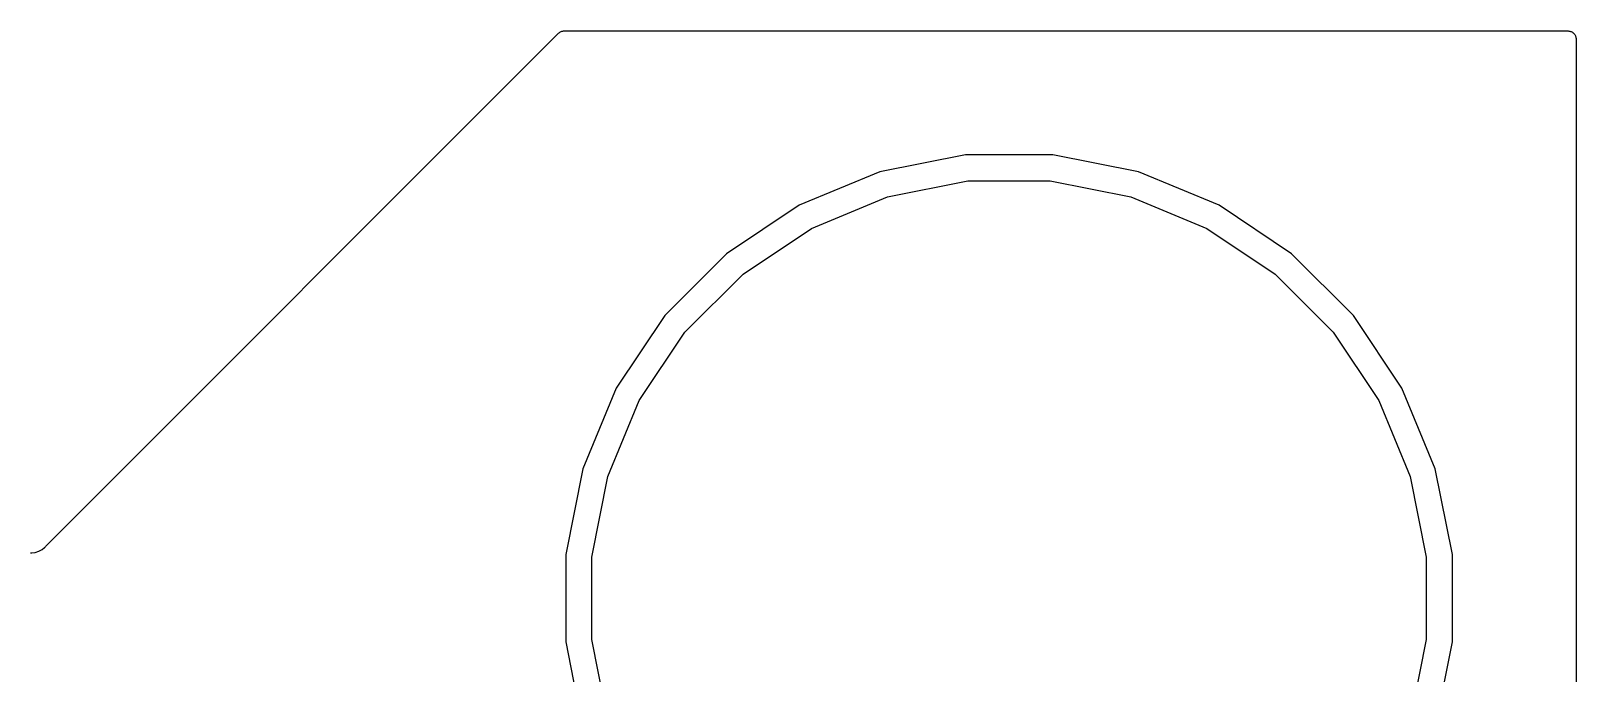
# Model space of a CAD drawing. Extents: x 113.2 to 188.8, y -123.8 to -78.2.
# Drawn here: x 177 to 188.85, y -83.07 to -78.15 of the extents above; entities that cross this region are included whole.
import ezdxf

# ---------------------------------------------------------------- set-up
doc = ezdxf.new("R2010")
doc.units = 0
doc.layers.add('BLACK', color=7, linetype='CONTINUOUS')

msp = doc.modelspace()

# ---------------------------------------------------------------- linework, layer by layer
at = {"layer": 'BLACK', "linetype": 'CONTINUOUS'}
for p, q in [((177.114, -82.0991), (181.044, -78.1691)), ((181.044, -78.1689), (181.045, -78.1685)), ((181.044, -78.169), (181.044, -78.1689)), ((181.044, -78.1691), (181.044, -78.169)), ((181.044, -78.169), (181.044, -78.169)), ((181.045, -78.1685), (181.049, -78.1649)), ((181.049, -78.1649), (181.054, -78.1612)), ((181.054, -78.1608), (181.059, -78.1582)), ((181.054, -78.161), (181.054, -78.1608)), ((181.054, -78.1612), (181.054, -78.161)), ((181.059, -78.1582), (181.065, -78.1554)), ((181.065, -78.1552), (181.071, -78.1536)), ((181.065, -78.1553), (181.065, -78.1552)), ((181.065, -78.1554), (181.065, -78.1553)), ((181.071, -78.1536), (181.076, -78.1519)), ((181.076, -78.1519), (181.077, -78.1519)), ((181.077, -78.1518), (181.083, -78.1513)), ((181.077, -78.1519), (181.077, -78.1518)), ((181.083, -78.1513), (181.088, -78.1507)), ((181.088, -78.1507), (188.786, -78.1507)), ((188.786, -78.1507), (188.787, -78.1507)), ((188.787, -78.1507), (188.787, -78.1507)), ((188.787, -78.1507), (188.787, -78.1507)), ((188.787, -78.1507), (188.787, -78.1507)), ((188.787, -78.1507), (188.793, -78.1514)), ((188.793, -78.1514), (188.799, -78.152)), ((188.799, -78.152), (188.799, -78.152)), ((188.799, -78.152), (188.8, -78.1521)), ((188.8, -78.1521), (188.805, -78.1539)), ((188.805, -78.1539), (188.811, -78.1556)), ((188.811, -78.1556), (188.811, -78.1557)), ((188.811, -78.1557), (188.811, -78.1558)), ((188.811, -78.1558), (188.816, -78.1586)), ((188.816, -78.1586), (188.822, -78.1614)), ((188.822, -78.1614), (188.822, -78.1616)), ((188.822, -78.1616), (188.822, -78.1617)), ((188.822, -78.1617), (188.826, -78.1655)), ((188.826, -78.1655), (188.831, -78.1693)), ((188.831, -78.1693), (188.831, -78.1694)), ((188.831, -78.1694), (188.831, -78.1696)), ((188.831, -78.1696), (188.835, -78.1742)), ((188.835, -78.1742), (188.839, -78.1788)), ((188.839, -78.1788), (188.839, -78.179)), ((188.839, -78.179), (188.839, -78.1791)), ((188.839, -78.1791), (188.842, -78.1844)), ((188.842, -78.1844), (188.845, -78.1896)), ((188.845, -78.1896), (188.845, -78.1898)), ((188.845, -78.1898), (188.845, -78.19)), ((188.845, -78.19), (188.846, -78.1957)), ((188.846, -78.1957), (188.848, -78.2013)), ((188.848, -78.2013), (188.848, -78.2016)), ((188.848, -78.2016), (188.848, -78.2018)), ((188.848, -78.2018), (188.849, -78.2076)), ((188.849, -78.2076), (188.849, -78.2135)), ((188.849, -78.2135), (188.849, -123.786)), ((184.165, -79.1), (183.508, -79.2307)), ((184.835, -79.1), (184.165, -79.1)), ((185.492, -79.2307), (184.835, -79.1)), ((183.508, -79.2307), (182.889, -79.487)), ((186.111, -79.487), (185.492, -79.2307)), ((183.567, -79.423), (184.185, -79.3)), ((184.185, -79.3), (184.815, -79.3)), ((184.815, -79.3), (185.433, -79.423)), ((182.889, -79.487), (182.333, -79.859)), ((182.984, -79.6642), (183.567, -79.423)), ((185.433, -79.423), (186.016, -79.6642)), ((186.667, -79.859), (186.111, -79.487)), ((182.46, -80.0144), (182.984, -79.6642)), ((186.016, -79.6642), (186.54, -80.0144)), ((182.333, -79.859), (181.859, -80.3326)), ((187.141, -80.3326), (186.667, -79.859)), ((182.014, -80.4601), (182.46, -80.0144)), ((186.54, -80.0144), (186.986, -80.4601)), ((181.859, -80.3326), (181.487, -80.8895)), ((187.513, -80.8895), (187.141, -80.3326)), ((181.664, -80.9842), (182.014, -80.4601)), ((186.986, -80.4601), (187.336, -80.9842)), ((181.487, -80.8895), (181.231, -81.5083)), ((187.769, -81.5083), (187.513, -80.8895)), ((181.423, -81.5666), (181.664, -80.9842)), ((187.336, -80.9842), (187.577, -81.5666)), ((181.231, -81.5083), (181.1, -82.1651)), ((187.9, -82.1651), (187.769, -81.5083)), ((181.3, -82.1848), (181.423, -81.5666)), ((187.577, -81.5666), (187.7, -82.1848)), ((177.058, -82.1399), (177.084, -82.1259)), ((177.084, -82.1259), (177.103, -82.1104)), ((177.103, -82.1104), (177.107, -82.1071)), ((177.103, -82.1104), (177.103, -82.1104)), ((177.107, -82.1071), (177.11, -82.1037)), ((177.11, -82.103), (177.112, -82.1012)), ((177.11, -82.1037), (177.11, -82.103)), ((177.112, -82.1012), (177.114, -82.0991)), ((176.996, -82.151), (177, -82.1514)), ((177, -82.1514), (177.004, -82.151)), ((177.004, -82.151), (177.03, -82.1485)), ((177.004, -82.151), (177.004, -82.151)), ((177.03, -82.1485), (177.058, -82.1399)), ((181.1, -82.1651), (181.1, -82.8349)), ((181.3, -82.8152), (181.3, -82.1848)), ((187.7, -82.1848), (187.7, -82.8152)), ((187.9, -82.8349), (187.9, -82.1651)), ((181.1, -82.8349), (181.231, -83.4917)), ((181.423, -83.4334), (181.3, -82.8152)), ((187.7, -82.8152), (187.577, -83.4334)), ((187.769, -83.4917), (187.9, -82.8349))]:
    msp.add_line(p, q, dxfattribs=at)

doc.saveas('drawing.dxf')
